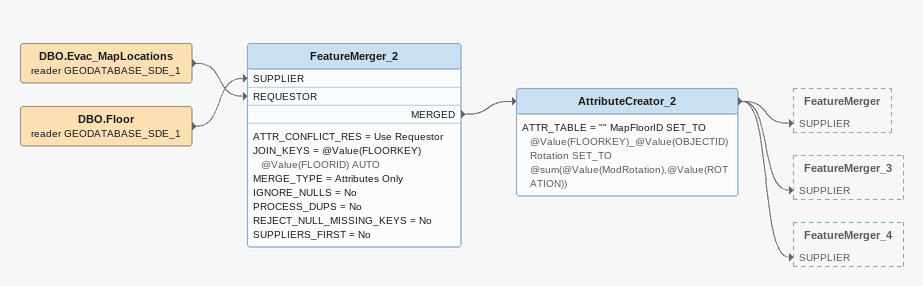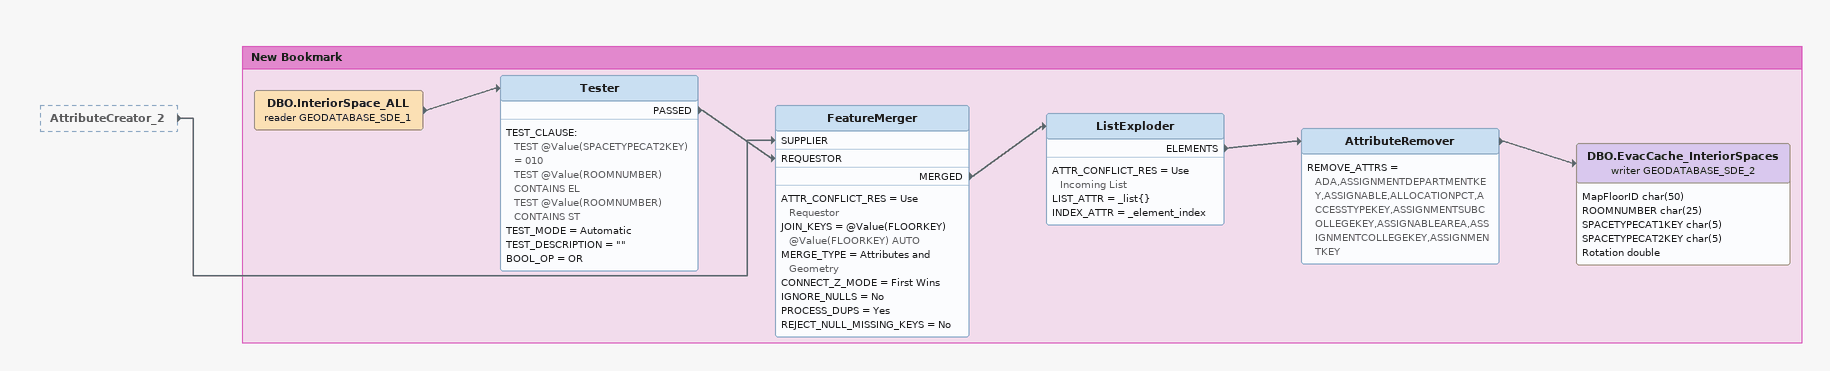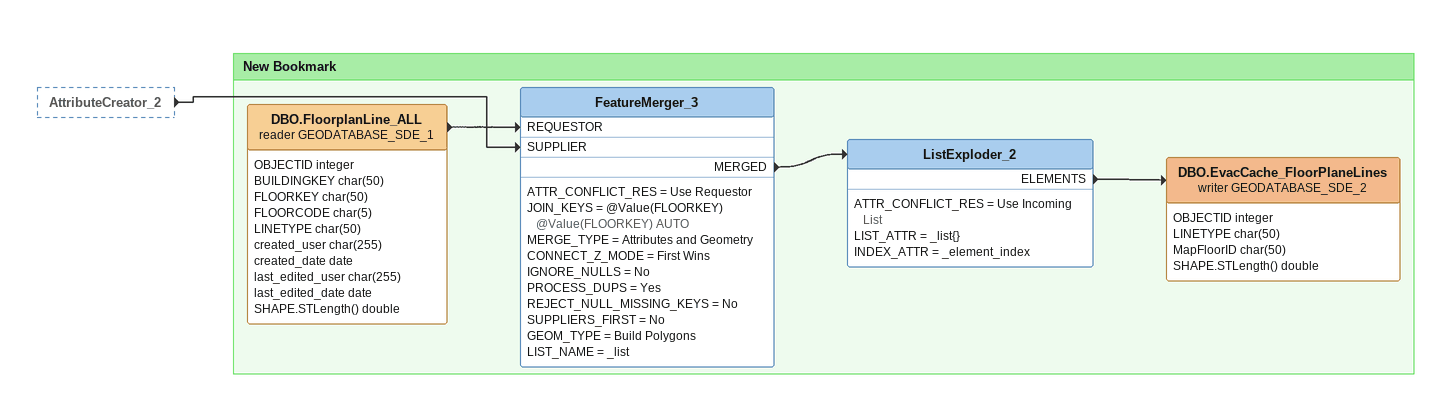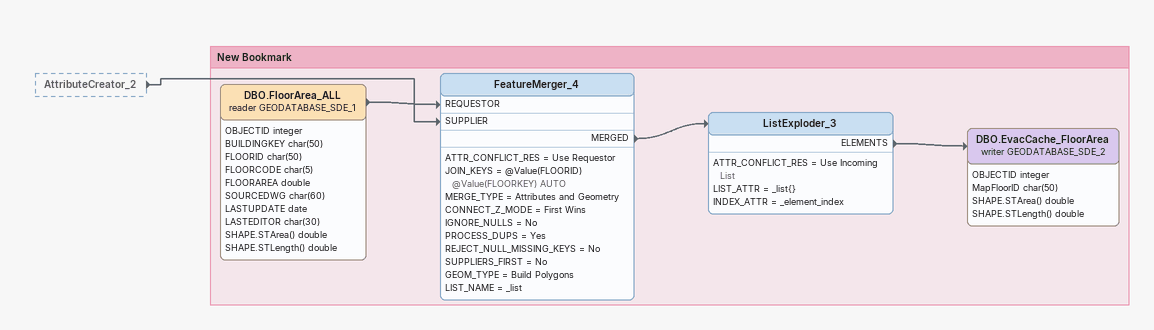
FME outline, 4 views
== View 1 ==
DBO.Evac_MapLocations (reader GEODATABASE_SDE_1)
    -> FeatureMerger_2 [REQUESTOR]
DBO.Floor (reader GEODATABASE_SDE_1)
    -> FeatureMerger_2 [SUPPLIER]
FeatureMerger_2
    ATTR_CONFLICT_RES = Use Requestor
    JOIN_KEYS = @Value(FLOORKEY) @Value(FLOORID) AUTO
    MERGE_TYPE = Attributes Only
    IGNORE_NULLS = No
    PROCESS_DUPS = No
    REJECT_NULL_MISSING_KEYS = No
    SUPPLIERS_FIRST = No
    MERGED -> AttributeCreator_2
AttributeCreator_2
    ATTR_TABLE = "" MapFloorID SET_TO @Value(FLOORKEY)_@Value(OBJECTID)  Rotation SET_TO @sum(@Value(ModRotation),@Value(ROTATION))
    -> FeatureMerger [SUPPLIER]
    -> FeatureMerger_3 [SUPPLIER]
    -> FeatureMerger_4 [SUPPLIER]

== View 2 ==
AttributeCreator_2 [outside]
    -> FeatureMerger [SUPPLIER]

Bookmark: New Bookmark
DBO.InteriorSpace_ALL (reader GEODATABASE_SDE_1)
    -> Tester
Tester
    TEST_CLAUSE:
      TEST @Value(SPACETYPECAT2KEY) = 010
      TEST @Value(ROOMNUMBER) CONTAINS EL
      TEST @Value(ROOMNUMBER) CONTAINS ST
    TEST_MODE = Automatic
    TEST_DESCRIPTION = ""
    BOOL_OP = OR
    PASSED -> FeatureMerger [REQUESTOR]
FeatureMerger
    ATTR_CONFLICT_RES = Use Requestor
    JOIN_KEYS = @Value(FLOORKEY) @Value(FLOORKEY) AUTO
    MERGE_TYPE = Attributes and Geometry
    CONNECT_Z_MODE = First Wins
    IGNORE_NULLS = No
    PROCESS_DUPS = Yes
    REJECT_NULL_MISSING_KEYS = No
    MERGED -> ListExploder
ListExploder
    ATTR_CONFLICT_RES = Use Incoming List
    LIST_ATTR = _list{}
    INDEX_ATTR = _element_index
    ELEMENTS -> AttributeRemover
AttributeRemover
    REMOVE_ATTRS = ADA,ASSIGNMENTDEPARTMENTKEY,ASSIGNABLE,ALLOCATIONPCT,ACCESSTYPEKEY,ASSIGNMENTSUBCOLLEGEKEY,ASSIGNABLEAREA,ASSIGNMENTCOLLEGEKEY,ASSIGNMENTKEY
    -> DBO.EvacCache_InteriorSpaces (writer GEODATABASE_SDE_2)
DBO.EvacCache_InteriorSpaces (writer GEODATABASE_SDE_2)
    attributes: MapFloorID char(50), ROOMNUMBER char(25), SPACETYPECAT1KEY char(5), SPACETYPECAT2KEY char(5), Rotation double

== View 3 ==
AttributeCreator_2 [outside]
    -> FeatureMerger_3 [SUPPLIER]

Bookmark: New Bookmark
DBO.FloorplanLine_ALL (reader GEODATABASE_SDE_1)
    attributes: OBJECTID integer, BUILDINGKEY char(50), FLOORKEY char(50), FLOORCODE char(5), LINETYPE char(50), created_user char(255), created_date date, last_edited_user char(255), last_edited_date date, SHAPE.STLength() double
    -> FeatureMerger_3 [REQUESTOR]
FeatureMerger_3
    ATTR_CONFLICT_RES = Use Requestor
    JOIN_KEYS = @Value(FLOORKEY) @Value(FLOORKEY) AUTO
    MERGE_TYPE = Attributes and Geometry
    CONNECT_Z_MODE = First Wins
    IGNORE_NULLS = No
    PROCESS_DUPS = Yes
    REJECT_NULL_MISSING_KEYS = No
    SUPPLIERS_FIRST = No
    GEOM_TYPE = Build Polygons
    LIST_NAME = _list
    MERGED -> ListExploder_2
ListExploder_2
    ATTR_CONFLICT_RES = Use Incoming List
    LIST_ATTR = _list{}
    INDEX_ATTR = _element_index
    ELEMENTS -> DBO.EvacCache_FloorPlaneLines (writer GEODATABASE_SDE_2)
DBO.EvacCache_FloorPlaneLines (writer GEODATABASE_SDE_2)
    attributes: OBJECTID integer, LINETYPE char(50), MapFloorID char(50), SHAPE.STLength() double

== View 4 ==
AttributeCreator_2 [outside]
    -> FeatureMerger_4 [SUPPLIER]

Bookmark: New Bookmark
DBO.FloorArea_ALL (reader GEODATABASE_SDE_1)
    attributes: OBJECTID integer, BUILDINGKEY char(50), FLOORID char(50), FLOORCODE char(5), FLOORAREA double, SOURCEDWG char(60), LASTUPDATE date, LASTEDITOR char(30), SHAPE.STArea() double, SHAPE.STLength() double
    -> FeatureMerger_4 [REQUESTOR]
FeatureMerger_4
    ATTR_CONFLICT_RES = Use Requestor
    JOIN_KEYS = @Value(FLOORID) @Value(FLOORKEY) AUTO
    MERGE_TYPE = Attributes and Geometry
    CONNECT_Z_MODE = First Wins
    IGNORE_NULLS = No
    PROCESS_DUPS = Yes
    REJECT_NULL_MISSING_KEYS = No
    SUPPLIERS_FIRST = No
    GEOM_TYPE = Build Polygons
    LIST_NAME = _list
    MERGED -> ListExploder_3
ListExploder_3
    ATTR_CONFLICT_RES = Use Incoming List
    LIST_ATTR = _list{}
    INDEX_ATTR = _element_index
    ELEMENTS -> DBO.EvacCache_FloorArea (writer GEODATABASE_SDE_2)
DBO.EvacCache_FloorArea (writer GEODATABASE_SDE_2)
    attributes: OBJECTID integer, MapFloorID char(50), SHAPE.STArea() double, SHAPE.STLength() double
